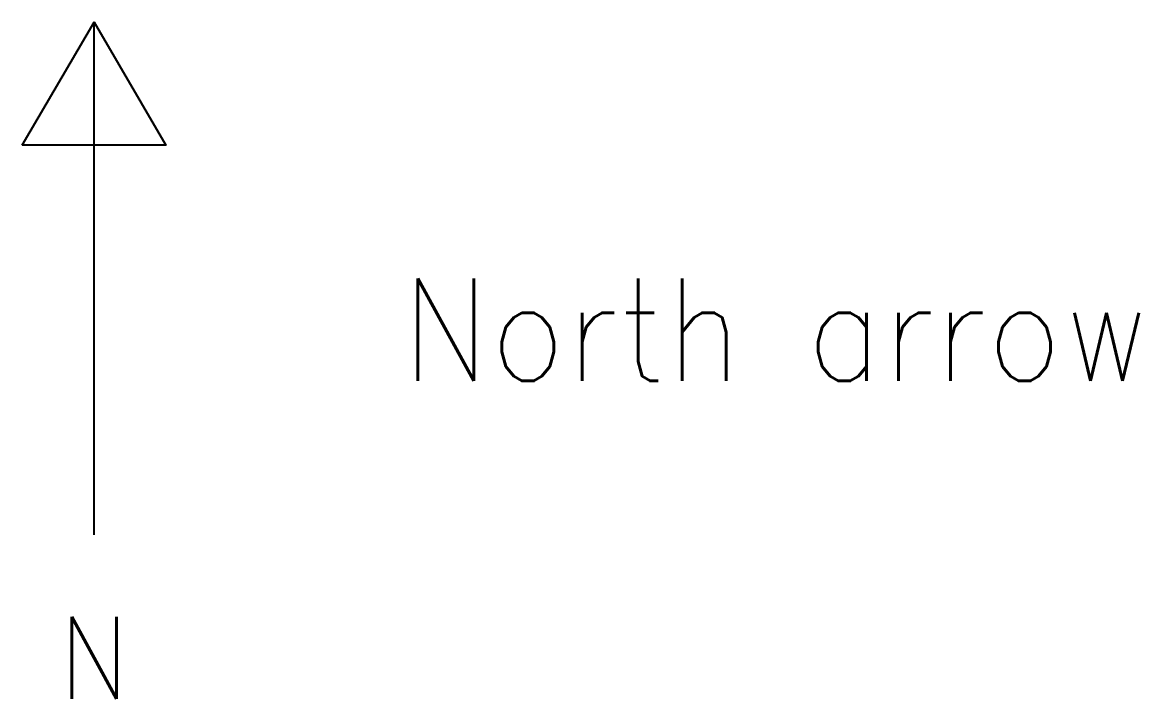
# Model space of a CAD drawing. Header units: feet. Extents: x -0.8 to 58.8, y -82.5 to 2.6.
# Drawn here: x -0.35 to 5.09, y -41.4 to -38.1 of the extents above; entities that cross this region are included whole.
import ezdxf
from ezdxf.enums import TextEntityAlignment as Align

# ---------------------------------------------------------------- set-up
doc = ezdxf.new("R2010")
doc.units = ezdxf.units.FT
doc.layers.add('LEGEND', color=7, linetype='Continuous', lineweight=18, true_color=0xffffff)
doc.layers.add('NORTH-ARROW', color=7, linetype='Continuous', lineweight=25, true_color=0xffffff)
doc.styles.add('textstyle115', font='')
doc.styles.add('textstyle63', font='')
doc.styles.get('textstyle115').set_extended_font_data('Standard')
doc.styles.get('textstyle63').set_extended_font_data('Standard')

# ---------------------------------------------------------------- blocks, each defined once
blk = doc.blocks.new('SYM_NORTH_ARROW')
at = {"layer": 'NORTH-ARROW'}
blk.add_lwpolyline([(-0.35, 0.9), (0, 1.5), (0.35, 0.9)], close=True, dxfattribs=at)
blk.add_lwpolyline([(0, -1), (0, 1.5)], dxfattribs=at)
at = {"layer": 'NORTH-ARROW', "style": 'textstyle115'}
blk.add_text('N', height=0.4, dxfattribs=at).set_placement((0, -1.6), align=Align.MIDDLE_CENTER)

msp = doc.modelspace()

# ---------------------------------------------------------------- block references
at = {"layer": 'LEGEND'}
msp.add_blockref('SYM_NORTH_ARROW', (0, -39.6), dxfattribs=at)

# ---------------------------------------------------------------- texts
at = {"layer": 'LEGEND', "style": 'textstyle63'}
msp.add_text('North arrow', height=0.5, dxfattribs=at).set_placement((1.5, -39.6), align=Align.MIDDLE_LEFT)

doc.saveas('drawing.dxf')
